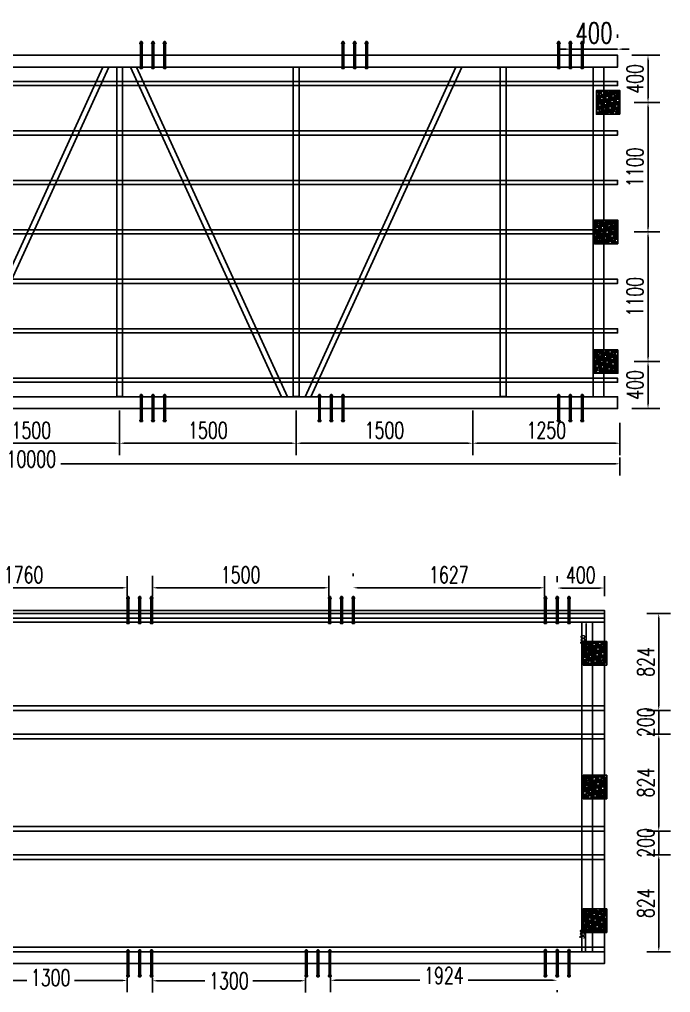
# Model space of a CAD drawing. Extents: x -18540 to 926017, y -610001 to -56924.
# Drawn here: x -3696 to 1834, y -580358 to -572094 of the extents above; entities that cross this region are included whole.
import ezdxf

# ---------------------------------------------------------------- set-up
doc = ezdxf.new("R2010")
doc.units = 0
doc.header["$LTSCALE"] = 10
doc.header["$MEASUREMENT"] = 0
for name, color, linetype in [('BJ02', 2, 'Continuous'), ('W-STEEL_FRAME钢架', 3, 'Continuous'), ('W-STEEL_KEEL钢龙骨', 5, 'Continuous'), ('浮箱U槽', 5, 'Continuous'), ('螺栓孔位', 2, 'Continuous'), ('铝合金', 7, 'Continuous')]:
    doc.layers.add(name, color=color, linetype=linetype)
doc.styles.add('STANDARD_T3', font='simplex.shx', dxfattribs={"width": 0.7, "bigfont": 'gbcbig.shx'})
doc.dimstyles.new('W&&10', dxfattribs={"dimtxt": 35, "dimasz": 10, "dimexe": 25, "dimexo": 30, "dimgap": 10, "dimtad": 1, "dimdec": 0, "dimzin": 0, "dimdsep": 46, "dimtxsty": 'STANDARD_T3', "dimcen": 0.09, "dimclrd": 1, "dimclre": 1, "dimclrt": 7, "dimazin": 2, "dimtfac": 1, "dimtdec": 0, "dimtix": 1, "dimtmove": 2, "dimatfit": 3, "dimfxl": 100, "dimtolj": 1, "dimtzin": 0, "dimarcsym": 0})
doc.dimstyles.new('W&&40', dxfattribs={"dimtxt": 140, "dimasz": 40, "dimexe": 100, "dimexo": 120, "dimgap": 40, "dimtad": 1, "dimdec": 0, "dimzin": 0, "dimdsep": 46, "dimtxsty": 'STANDARD_T3', "dimcen": 0.09, "dimclrd": 1, "dimclre": 1, "dimclrt": 7, "dimazin": 2, "dimtfac": 1, "dimtdec": 0, "dimtix": 1, "dimtmove": 2, "dimatfit": 3, "dimfxl": 100, "dimtolj": 1, "dimtzin": 0, "dimarcsym": 0})
doc.dimstyles.new('W&&50', dxfattribs={"dimtxt": 175, "dimasz": 50, "dimexe": 125, "dimexo": 150, "dimgap": 50, "dimtad": 1, "dimdec": 0, "dimzin": 0, "dimdsep": 46, "dimtxsty": 'STANDARD_T3', "dimcen": 0.09, "dimclrd": 1, "dimclre": 1, "dimclrt": 7, "dimazin": 2, "dimtfac": 1, "dimtdec": 0, "dimtix": 1, "dimtmove": 2, "dimatfit": 3, "dimfxl": 100, "dimtolj": 1, "dimtzin": 0, "dimarcsym": 0})

# ---------------------------------------------------------------- blocks, each defined once
blk = doc.blocks.new('01')
h = blk.add_hatch()
h.set_pattern_fill('HOUND', color=77, scale=5)
h.set_pattern_definition([(0, (0, 0), (31.75, 7.9375), [127, -63.5]), (90, (0, 0), (-7.9375, -31.75), [127, -63.5])])
h.paths.add_polyline_path([(50227.1, 12927.9), (50227.1, 12727.9), (50427.1, 12727.9), (50427.1, 12927.9)])
h.paths.add_polyline_path([(50382.1, 12892.9, -1), (50402.1, 12892.9, -1)], flags=16)
h.paths.add_polyline_path([(50252.1, 12892.9, -1), (50272.1, 12892.9, -1)], flags=16)
h.paths.add_polyline_path([(50402.1, 12762.9, -1), (50382.1, 12762.9, -1)], flags=16)
h.paths.add_polyline_path([(50272.1, 12762.9, -1), (50252.1, 12762.9, -1)], flags=16)
at = {"color": 251}
blk.add_lwpolyline([(50227.1, 12927.9), (50427.1, 12927.9), (50427.1, 12727.9), (50227.1, 12727.9)], close=True, dxfattribs=at)
at = {"color": 6}
for centre in [(50262.1, 12892.9), (50392.1, 12892.9), (50262.1, 12762.9), (50392.1, 12762.9)]:
    blk.add_circle(centre, 10, dxfattribs=at)
blk = doc.blocks.new('*U2023')
at = {"layer": 'W-STEEL_KEEL钢龙骨', "color": 4}
blk.add_lwpolyline([(17.5, -5040), (17.5, 4940), (-17.5, 4940), (-17.5, -5040)], close=True, dxfattribs=at)
blk = doc.blocks.new('*U2024')
at = {"layer": 'W-STEEL_KEEL钢龙骨', "color": 0, "linetype": 'ByBlock', "lineweight": -2, "transparency": 16777216}
for p in [(0, 0), (420, 0), (840, 0), (1260, 0), (1680, 0), (2100, 0), (2520, 0)]:
    blk.add_blockref('*U2023', p, dxfattribs=at)
blk = doc.blocks.new('C-2')
at = {"color": 6}
blk.add_lwpolyline([(594560.9, 64255.8), (594560.9, 64165.8), (591760.9, 64165.8), (591760.9, 64255.8)], close=True, dxfattribs=at)
at = {"layer": 'W-STEEL_FRAME钢架', "color": 1}
for points in [[(594557.9, 63375.9), (594557.9, 63425.9), (591760.9, 63425.9), (591760.9, 63375.9)], [(594560.9, 61767.9), (594560.9, 61717.9), (591760.9, 63000.5), (591760.9, 63050.5)], [(594557.9, 61617.9), (594557.9, 61667.9), (591760.9, 61667.9), (591760.9, 61617.9)], [(591760.9, 60286.9), (591760.9, 60236.9), (594560.9, 61518.2), (594560.9, 61568.2)], [(594557.9, 60118.2), (594557.9, 60168.2), (591760.9, 60168.2), (591760.9, 60118.2)], [(594560.9, 58768.2), (594560.9, 58718.2), (591760.9, 60000.8), (591760.9, 60050.8)], [(594557.9, 58618.2), (594557.9, 58668.2), (591760.9, 58668.2), (591760.9, 58618.2)], [(591760.9, 57305.2), (591760.9, 57255.2), (594560.9, 58536.5), (594560.9, 58586.5)], [(594557.9, 57118.2), (594557.9, 57168.2), (591760.9, 57168.2), (591760.9, 57118.2)], [(591760.9, 57018.2), (591760.9, 57068.2), (594560.9, 55786.9), (594560.9, 55736.9)], [(594560.9, 55618.5), (594560.9, 55668.5), (591760.9, 55668.5), (591760.9, 55618.5)]]:
    blk.add_lwpolyline(points, close=True, dxfattribs=at)
at = {"layer": '铝合金', "color": 2}
for points in [[(591760.9, 54392.8), (591760.9, 64372.8), (591660.9, 64372.8), (591660.9, 54392.8)], [(591760.9, 54392.8), (591760.9, 54492.8), (594560.9, 54492.8), (594560.9, 54392.8)]]:
    blk.add_lwpolyline(points, close=True, dxfattribs=at)
blk.add_lwpolyline([(594560.9, 54392.8), (594660.9, 54392.8), (594660.9, 64372.8), (594560.9, 64372.8), (594560.9, 54392.8)], dxfattribs=at)
at = {"color": 4, "rotation": 270}
for p in [(579233, 114620), (580333.3, 114603)]:
    blk.add_blockref('01', p, dxfattribs=at)
at = {"color": 4, "xscale": -1, "rotation": 90}
blk.add_blockref('01', (607088.8, 114603), dxfattribs=at)
at = {"layer": 'W-STEEL_KEEL钢龙骨'}
blk.add_blockref('*U2024', (591900.4, 59432.8), dxfattribs=at)
blk = doc.blocks.new('1')
at = {"lineweight": -3}
for p, q in [((-1521938.3, 1214338.4), (-1521935.3, 1214338.4)), ((-1521938.3, 1214336.4), (-1521931.3, 1214336.4)), ((-1521938.3, 1214336.4), (-1521914.3, 1214336.4)), ((-1521936.3, 1214341.4), (-1521936.3, 1214346.4)), ((-1521936.3, 1214346.4), (-1521916.3, 1214346.4)), ((-1521935.3, 1214341.4), (-1521936.3, 1214341.4)), ((-1521933.9, 1214347.4), (-1521931.6, 1214347.4)), ((-1521933.3, 1214351.8), (-1521931.3, 1214354.8)), ((-1521933.3, 1214136.4), (-1521933.3, 1214351.8)), ((-1521919.3, 1214351.8), (-1521933.3, 1214351.8)), ((-1521931.6, 1214347.4), (-1521918.6, 1214347.4)), ((-1521931.6, 1214346.4), (-1521931.6, 1214341.4)), ((-1521921.3, 1214354.8), (-1521931.3, 1214354.8)), ((-1521919.3, 1214351.8), (-1521921.3, 1214354.8)), ((-1521918.6, 1214347.4), (-1521920.9, 1214347.4)), ((-1521920.9, 1214346.4), (-1521920.9, 1214341.4)), ((-1521919.3, 1214136.4), (-1521919.3, 1214351.8)), ((-1521917.3, 1214341.4), (-1521916.3, 1214341.4)), ((-1521914.3, 1214338.4), (-1521917.3, 1214338.4)), ((-1521916.3, 1214341.4), (-1521916.3, 1214346.4)), ((-1521938.3, 1214136.4), (-1521931.3, 1214136.4)), ((-1521938.3, 1214136.4), (-1521914.3, 1214136.4)), ((-1521938.3, 1214134.4), (-1521935.3, 1214134.4)), ((-1521935.3, 1214131.4), (-1521936.3, 1214131.4)), ((-1521936.3, 1214131.4), (-1521936.3, 1214126.4)), ((-1521936.3, 1214126.4), (-1521916.3, 1214126.4)), ((-1521933.9, 1214125.4), (-1521931.6, 1214125.4)), ((-1521931.6, 1214126.4), (-1521931.6, 1214131.4)), ((-1521931.6, 1214125.4), (-1521918.6, 1214125.4)), ((-1521920.9, 1214126.4), (-1521920.9, 1214131.4)), ((-1521918.6, 1214125.4), (-1521920.9, 1214125.4)), ((-1521914.3, 1214134.4), (-1521917.3, 1214134.4)), ((-1521917.3, 1214131.4), (-1521916.3, 1214131.4)), ((-1521916.3, 1214131.4), (-1521916.3, 1214126.4))]:
    blk.add_line(p, q, dxfattribs=at)
at = {"color": 1}
for p, q in [((-1521936.3, 1214346.4), (-1521933.9, 1214347.4)), ((-1521918.6, 1214347.4), (-1521916.3, 1214346.4))]:
    blk.add_line(p, q, dxfattribs=at)
at = {"color": 6, "lineweight": -3}
for p, q in [((-1521931.3, 1214136.4), (-1521931.3, 1214354.8)), ((-1521921.3, 1214136.4), (-1521921.3, 1214354.8))]:
    blk.add_line(p, q, dxfattribs=at)
at = {"lineweight": -3}
for points in [[(-1521933.3, 1214336.4), (-1521938.3, 1214336.4), (-1521938.3, 1214338.4), (-1521914.3, 1214338.4), (-1521914.3, 1214336.4), (-1521919.3, 1214336.4)], [(-1521935.3, 1214338.4), (-1521935.3, 1214341.4), (-1521917.3, 1214341.4), (-1521917.3, 1214338.4)], [(-1521933.3, 1214136.4), (-1521938.3, 1214136.4), (-1521938.3, 1214134.4), (-1521914.3, 1214134.4), (-1521914.3, 1214136.4), (-1521919.3, 1214136.4)], [(-1521935.3, 1214134.4), (-1521935.3, 1214131.4), (-1521917.3, 1214131.4), (-1521917.3, 1214134.4)]]:
    blk.add_lwpolyline(points, dxfattribs=at)
for centre, radius, start, end in [((-1521933.9, 1214128.6), 3.22, 223.60282, 316.39718), ((-1521926.3, 1214140.1), 14.7, 248.76069, 291.23931), ((-1521918.6, 1214128.6), 3.22, 223.60282, 316.39718)]:
    blk.add_arc(centre, radius, start, end, dxfattribs=at)
blk = doc.blocks.new('螺栓孔位')
at = {"layer": '螺栓孔位', "color": 1, "rotation": 270}
for p in [(-1214244.1, -1521833.3), (-1214244.1, -1521933.3), (-1214244.1, -1522033.3)]:
    blk.add_blockref('1', p, dxfattribs=at)
blk = doc.blocks.new('*D272')
at = {"layer": 'Defpoints', "color": 0, "transparency": 16777216}
for p in [(-1052.8, -580112.4), (871.6, -580217.2), (-1052.8, -580253.7)]:
    blk.add_point(p, dxfattribs=at)
at = {"layer": '螺栓孔位', "color": 1, "lineweight": -2, "transparency": 16777216}
for p, q in [((-1052.8, -580232.4), (-1052.8, -580353.7)), ((-1012.8, -580253.7), (-296.3, -580253.7)), ((831.6, -580253.7), (115.1, -580253.7)), ((871.6, -580337.2), (871.6, -580353.7))]:
    blk.add_line(p, q, dxfattribs=at)
at = {"layer": '螺栓孔位', "color": 1, "transparency": 16777216}
for points in [[(-1012.8, -580247), (-1012.8, -580260.3), (-1052.8, -580253.7)], [(831.6, -580247), (831.6, -580260.3), (871.6, -580253.7)]]:
    blk.add_solid(points, dxfattribs=at)
at = {"layer": '螺栓孔位', "color": 7, "transparency": 16777216, "insert": (-90.6, -580213.7), "char_height": 140, "attachment_point": 5, "style": 'STANDARD_T3'}
blk.add_mtext('\\A1;1924', dxfattribs=at)
blk = doc.blocks.new('*D273')
at = {"layer": 'Defpoints', "color": 0, "transparency": 16777216}
for p in [(-2567.2, -580112.4), (-1266.8, -580112.4), (-2567.2, -580258)]:
    blk.add_point(p, dxfattribs=at)
at = {"layer": '螺栓孔位', "color": 1, "lineweight": -2, "transparency": 16777216}
for p, q in [((-2567.2, -580232.4), (-2567.2, -580358)), ((-1266.8, -580232.4), (-1266.8, -580358)), ((-2527.2, -580258), (-2120.3, -580258)), ((-1306.8, -580258), (-1713.7, -580258))]:
    blk.add_line(p, q, dxfattribs=at)
at = {"layer": '螺栓孔位', "color": 1, "transparency": 16777216}
for points in [[(-2527.2, -580251.3), (-2527.2, -580264.7), (-2567.2, -580258)], [(-1306.8, -580251.3), (-1306.8, -580264.7), (-1266.8, -580258)]]:
    blk.add_solid(points, dxfattribs=at)
at = {"layer": '螺栓孔位', "color": 7, "transparency": 16777216, "insert": (-1917, -580258), "char_height": 140, "attachment_point": 5, "style": 'STANDARD_T3'}
blk.add_mtext('\\A1;1300', dxfattribs=at)
blk = doc.blocks.new('*D274')
at = {"layer": 'Defpoints', "color": 0, "transparency": 16777216}
for p in [(-4081.2, -580112.4), (-2781.2, -580112.4), (-4081.2, -580255.6)]:
    blk.add_point(p, dxfattribs=at)
at = {"layer": '螺栓孔位', "color": 1, "lineweight": -2, "transparency": 16777216}
for p, q in [((-4081.2, -580232.4), (-4081.2, -580355.6)), ((-2781.2, -580232.4), (-2781.2, -580355.6)), ((-4041.2, -580255.6), (-3634.5, -580255.6)), ((-2821.2, -580255.6), (-3227.9, -580255.6))]:
    blk.add_line(p, q, dxfattribs=at)
at = {"layer": '螺栓孔位', "color": 1, "transparency": 16777216}
for points in [[(-4041.2, -580248.9), (-4041.2, -580262.2), (-4081.2, -580255.6)], [(-2821.2, -580248.9), (-2821.2, -580262.2), (-2781.2, -580255.6)]]:
    blk.add_solid(points, dxfattribs=at)
at = {"layer": '螺栓孔位', "color": 7, "transparency": 16777216, "insert": (-3431.2, -580231.5), "char_height": 140, "attachment_point": 5, "style": 'STANDARD_T3'}
blk.add_mtext('\\A1;1300', dxfattribs=at)
blk = doc.blocks.new('*D281')
at = {"color": 1, "lineweight": -2, "transparency": 16777216}
for p, q in [((1097.1, -577212.4), (1092.3, -577212.4)), ((1117.3, -577502.3), (1117.3, -577222.4)), ((1097.1, -577512.3), (1092.3, -577512.3))]:
    blk.add_line(p, q, dxfattribs=at)
at = {"color": 1, "transparency": 16777216}
for points in [[(1115.6, -577222.4), (1118.9, -577222.4), (1117.3, -577212.4)], [(1115.6, -577502.3), (1118.9, -577502.3), (1117.3, -577512.3)]]:
    blk.add_solid(points, dxfattribs=at)
at = {"layer": 'Defpoints', "color": 0, "transparency": 16777216}
for p in [(1117.3, -577212.4), (1127.1, -577212.4), (1127.1, -577512.3)]:
    blk.add_point(p, dxfattribs=at)
at = {"color": 7, "transparency": 16777216, "insert": (1089.8, -577362.3), "char_height": 35, "attachment_point": 5, "rotation": 90, "style": 'STANDARD_T3'}
blk.add_mtext('\\A1;300', dxfattribs=at)
blk = doc.blocks.new('*D282')
at = {"color": 1, "lineweight": -2, "transparency": 16777216}
for p, q in [((1097.1, -579712), (1087.3, -579712)), ((1112.3, -579722), (1112.3, -580002.4)), ((1097.1, -580012.4), (1087.3, -580012.4))]:
    blk.add_line(p, q, dxfattribs=at)
at = {"color": 1, "transparency": 16777216}
for points in [[(1110.6, -579722), (1114, -579722), (1112.3, -579712)], [(1110.6, -580002.4), (1114, -580002.4), (1112.3, -580012.4)]]:
    blk.add_solid(points, dxfattribs=at)
at = {"layer": 'Defpoints', "color": 0, "transparency": 16777216}
for p in [(1127.1, -579712), (1112.3, -580012.4), (1127.1, -580012.4)]:
    blk.add_point(p, dxfattribs=at)
at = {"color": 7, "transparency": 16777216, "insert": (1084.8, -579862.2), "char_height": 35, "attachment_point": 5, "rotation": 90, "style": 'STANDARD_T3'}
blk.add_mtext('\\A1;300', dxfattribs=at)
blk = doc.blocks.new('*D298')
at = {"layer": 'Defpoints', "color": 0, "transparency": 16777216}
for p in [(1272.1, -579187.5), (1734.3, -579187.5), (1272.1, -580011.6)]:
    blk.add_point(p, dxfattribs=at)
at = {"layer": '浮箱U槽', "color": 1, "lineweight": -2, "transparency": 16777216}
for p, q in [((1634.3, -579187.5), (1834.3, -579187.5)), ((1734.3, -579971.6), (1734.3, -579227.5)), ((1634.3, -580011.6), (1834.3, -580011.6))]:
    blk.add_line(p, q, dxfattribs=at)
at = {"layer": '浮箱U槽', "color": 1, "transparency": 16777216}
for points in [[(1727.6, -579227.5), (1740.9, -579227.5), (1734.3, -579187.5)], [(1727.6, -579971.6), (1740.9, -579971.6), (1734.3, -580011.6)]]:
    blk.add_solid(points, dxfattribs=at)
at = {"layer": '浮箱U槽', "color": 7, "transparency": 16777216, "insert": (1624.3, -579599.6), "char_height": 140, "attachment_point": 5, "rotation": 90, "style": 'STANDARD_T3'}
blk.add_mtext('\\A1;824', dxfattribs=at)
blk = doc.blocks.new('*D299')
at = {"layer": 'Defpoints', "color": 0, "transparency": 16777216}
for p in [(1272.1, -578987.1), (1734.3, -578987.1), (1272.1, -579187.5)]:
    blk.add_point(p, dxfattribs=at)
at = {"layer": '浮箱U槽', "color": 1, "lineweight": -2, "transparency": 16777216}
for p, q in [((1734.3, -578947.1), (1734.3, -578907.1)), ((1634.3, -578987.1), (1834.3, -578987.1)), ((1734.3, -579187.5), (1734.3, -578987.1)), ((1634.3, -579187.5), (1834.3, -579187.5)), ((1734.3, -579227.5), (1734.3, -579267.5))]:
    blk.add_line(p, q, dxfattribs=at)
at = {"layer": '浮箱U槽', "color": 1, "transparency": 16777216}
for points in [[(1727.6, -578947.1), (1740.9, -578947.1), (1734.3, -578987.1)], [(1727.6, -579227.5), (1740.9, -579227.5), (1734.3, -579187.5)]]:
    blk.add_solid(points, dxfattribs=at)
at = {"layer": '浮箱U槽', "color": 7, "transparency": 16777216, "insert": (1624.3, -579087.3), "char_height": 140, "attachment_point": 5, "rotation": 90, "style": 'STANDARD_T3'}
blk.add_mtext('\\A1;200', dxfattribs=at)
blk = doc.blocks.new('*D300')
at = {"layer": 'Defpoints', "color": 0, "transparency": 16777216}
for p in [(1272.1, -578162.6), (1734.3, -578162.6), (1272.1, -578987.1)]:
    blk.add_point(p, dxfattribs=at)
at = {"layer": '浮箱U槽', "color": 1, "lineweight": -2, "transparency": 16777216}
for p, q in [((1634.3, -578162.6), (1834.3, -578162.6)), ((1734.3, -578947.1), (1734.3, -578202.6)), ((1634.3, -578987.1), (1834.3, -578987.1))]:
    blk.add_line(p, q, dxfattribs=at)
at = {"layer": '浮箱U槽', "color": 1, "transparency": 16777216}
for points in [[(1727.6, -578202.6), (1740.9, -578202.6), (1734.3, -578162.6)], [(1727.6, -578947.1), (1740.9, -578947.1), (1734.3, -578987.1)]]:
    blk.add_solid(points, dxfattribs=at)
at = {"layer": '浮箱U槽', "color": 7, "transparency": 16777216, "insert": (1624.3, -578574.8), "char_height": 140, "attachment_point": 5, "rotation": 90, "style": 'STANDARD_T3'}
blk.add_mtext('\\A1;824', dxfattribs=at)
blk = doc.blocks.new('*D301')
at = {"layer": 'Defpoints', "color": 0, "transparency": 16777216}
for p in [(1272.1, -577962.6), (1734.3, -577962.6), (1272.1, -578162.6)]:
    blk.add_point(p, dxfattribs=at)
at = {"layer": '浮箱U槽', "color": 1, "lineweight": -2, "transparency": 16777216}
for p, q in [((1734.3, -577922.6), (1734.3, -577882.6)), ((1634.3, -577962.6), (1834.3, -577962.6)), ((1734.3, -578162.6), (1734.3, -577962.6)), ((1634.3, -578162.6), (1834.3, -578162.6)), ((1734.3, -578202.6), (1734.3, -578242.6))]:
    blk.add_line(p, q, dxfattribs=at)
at = {"layer": '浮箱U槽', "color": 1, "transparency": 16777216}
for points in [[(1727.6, -577922.6), (1740.9, -577922.6), (1734.3, -577962.6)], [(1727.6, -578202.6), (1740.9, -578202.6), (1734.3, -578162.6)]]:
    blk.add_solid(points, dxfattribs=at)
at = {"layer": '浮箱U槽', "color": 7, "transparency": 16777216, "insert": (1624.3, -578062.6), "char_height": 140, "attachment_point": 5, "rotation": 90, "style": 'STANDARD_T3'}
blk.add_mtext('\\A1;200', dxfattribs=at)
blk = doc.blocks.new('*D307')
at = {"layer": 'Defpoints', "color": 0, "transparency": 16777216}
for p in [(1272.1, -577138.3), (1734.3, -577138.3), (1272.1, -577962.6)]:
    blk.add_point(p, dxfattribs=at)
at = {"layer": '浮箱U槽', "color": 1, "lineweight": -2, "transparency": 16777216}
for p, q in [((1634.3, -577138.3), (1834.3, -577138.3)), ((1734.3, -577922.6), (1734.3, -577178.3)), ((1634.3, -577962.6), (1834.3, -577962.6))]:
    blk.add_line(p, q, dxfattribs=at)
at = {"layer": '浮箱U槽', "color": 1, "transparency": 16777216}
for points in [[(1727.6, -577178.3), (1740.9, -577178.3), (1734.3, -577138.3)], [(1727.6, -577922.6), (1740.9, -577922.6), (1734.3, -577962.6)]]:
    blk.add_solid(points, dxfattribs=at)
at = {"layer": '浮箱U槽', "color": 7, "transparency": 16777216, "insert": (1624.3, -577550.5), "char_height": 140, "attachment_point": 5, "rotation": 90, "style": 'STANDARD_T3'}
blk.add_mtext('\\A1;824', dxfattribs=at)
blk = doc.blocks.new('*D308')
at = {"layer": 'Defpoints', "color": 0, "transparency": 16777216}
for p in [(1404.2, -574998.1), (1643, -574998.1), (1384.2, -575398.1)]:
    blk.add_point(p, dxfattribs=at)
at = {"layer": '浮箱U槽', "color": 1, "lineweight": -2, "transparency": 16777216}
for p, q in [((1524.2, -574998.1), (1743, -574998.1)), ((1643, -575358.1), (1643, -575038.1)), ((1504.2, -575398.1), (1743, -575398.1))]:
    blk.add_line(p, q, dxfattribs=at)
at = {"layer": '浮箱U槽', "color": 1, "transparency": 16777216}
for points in [[(1636.3, -575038.1), (1649.7, -575038.1), (1643, -574998.1)], [(1636.3, -575358.1), (1649.7, -575358.1), (1643, -575398.1)]]:
    blk.add_solid(points, dxfattribs=at)
at = {"layer": '浮箱U槽', "color": 7, "transparency": 16777216, "insert": (1533, -575198.1), "char_height": 140, "attachment_point": 5, "rotation": 90, "style": 'STANDARD_T3'}
blk.add_mtext('\\A1;400', dxfattribs=at)
blk = doc.blocks.new('*D309')
at = {"layer": 'Defpoints', "color": 0, "transparency": 16777216}
for p in [(1404.2, -573898.4), (1643, -573898.4), (1404.2, -574998.1)]:
    blk.add_point(p, dxfattribs=at)
at = {"layer": '浮箱U槽', "color": 1, "lineweight": -2, "transparency": 16777216}
for p, q in [((1524.2, -573898.4), (1743, -573898.4)), ((1643, -574958.1), (1643, -573938.4)), ((1524.2, -574998.1), (1743, -574998.1))]:
    blk.add_line(p, q, dxfattribs=at)
at = {"layer": '浮箱U槽', "color": 1, "transparency": 16777216}
for points in [[(1636.3, -573938.4), (1649.7, -573938.4), (1643, -573898.4)], [(1636.3, -574958.1), (1649.7, -574958.1), (1643, -574998.1)]]:
    blk.add_solid(points, dxfattribs=at)
at = {"layer": '浮箱U槽', "color": 7, "transparency": 16777216, "insert": (1533, -574448.3), "char_height": 140, "attachment_point": 5, "rotation": 90, "style": 'STANDARD_T3'}
blk.add_mtext('\\A1;1100', dxfattribs=at)
blk = doc.blocks.new('*D310')
at = {"layer": 'Defpoints', "color": 0, "transparency": 16777216}
for p in [(1404.2, -572798.1), (1643, -572798.1), (1404.2, -573898.4)]:
    blk.add_point(p, dxfattribs=at)
at = {"layer": '浮箱U槽', "color": 1, "lineweight": -2, "transparency": 16777216}
for p, q in [((1524.2, -572798.1), (1743, -572798.1)), ((1643, -573858.4), (1643, -572838.1)), ((1524.2, -573898.4), (1743, -573898.4))]:
    blk.add_line(p, q, dxfattribs=at)
at = {"layer": '浮箱U槽', "color": 1, "transparency": 16777216}
for points in [[(1636.3, -572838.1), (1649.7, -572838.1), (1643, -572798.1)], [(1636.3, -573858.4), (1649.7, -573858.4), (1643, -573898.4)]]:
    blk.add_solid(points, dxfattribs=at)
at = {"layer": '浮箱U槽', "color": 7, "transparency": 16777216, "insert": (1533, -573348.3), "char_height": 140, "attachment_point": 5, "rotation": 90, "style": 'STANDARD_T3'}
blk.add_mtext('\\A1;1100', dxfattribs=at)
blk = doc.blocks.new('*D311')
at = {"layer": 'Defpoints', "color": 0, "transparency": 16777216}
for p in [(1384.2, -572398.1), (1643, -572398.1), (1404.2, -572798.1)]:
    blk.add_point(p, dxfattribs=at)
at = {"layer": '浮箱U槽', "color": 1, "lineweight": -2, "transparency": 16777216}
for p, q in [((1504.2, -572398.1), (1743, -572398.1)), ((1643, -572758.1), (1643, -572438.1)), ((1524.2, -572798.1), (1743, -572798.1))]:
    blk.add_line(p, q, dxfattribs=at)
at = {"layer": '浮箱U槽', "color": 1, "transparency": 16777216}
for points in [[(1636.3, -572438.1), (1649.7, -572438.1), (1643, -572398.1)], [(1636.3, -572758.1), (1649.7, -572758.1), (1643, -572798.1)]]:
    blk.add_solid(points, dxfattribs=at)
at = {"layer": '浮箱U槽', "color": 7, "transparency": 16777216, "insert": (1533, -572598.1), "char_height": 140, "attachment_point": 5, "rotation": 90, "style": 'STANDARD_T3'}
blk.add_mtext('\\A1;400', dxfattribs=at)
blk = doc.blocks.new('*D349')
at = {"layer": 'Defpoints', "color": 0, "transparency": 16777216}
for p in [(-4345.4, -575295.1), (-2845.4, -575295.1), (-2845.4, -575692.6)]:
    blk.add_point(p, dxfattribs=at)
at = {"layer": '浮箱U槽', "color": 1, "lineweight": -2, "transparency": 16777216}
for p, q in [((-4345.4, -575415.1), (-4345.4, -575792.6)), ((-2845.4, -575415.1), (-2845.4, -575792.6)), ((-4305.4, -575692.6), (-2885.4, -575692.6))]:
    blk.add_line(p, q, dxfattribs=at)
at = {"layer": '浮箱U槽', "color": 1, "transparency": 16777216}
for points in [[(-4305.4, -575685.9), (-4305.4, -575699.2), (-4345.4, -575692.6)], [(-2885.4, -575685.9), (-2885.4, -575699.2), (-2845.4, -575692.6)]]:
    blk.add_solid(points, dxfattribs=at)
at = {"layer": '浮箱U槽', "color": 7, "transparency": 16777216, "insert": (-3595.4, -575582.6), "char_height": 140, "attachment_point": 5, "style": 'STANDARD_T3'}
blk.add_mtext('\\A1;1500', dxfattribs=at)
blk = doc.blocks.new('*D350')
at = {"layer": 'Defpoints', "color": 0, "transparency": 16777216}
for p in [(-2845.4, -575295.1), (-1345.7, -575295.1), (-1345.7, -575692.6)]:
    blk.add_point(p, dxfattribs=at)
at = {"layer": '浮箱U槽', "color": 1, "lineweight": -2, "transparency": 16777216}
for p, q in [((-2845.4, -575415.1), (-2845.4, -575792.6)), ((-1345.7, -575415.1), (-1345.7, -575792.6)), ((-2805.4, -575692.6), (-1385.7, -575692.6))]:
    blk.add_line(p, q, dxfattribs=at)
at = {"layer": '浮箱U槽', "color": 1, "transparency": 16777216}
for points in [[(-2805.4, -575685.9), (-2805.4, -575699.2), (-2845.4, -575692.6)], [(-1385.7, -575685.9), (-1385.7, -575699.2), (-1345.7, -575692.6)]]:
    blk.add_solid(points, dxfattribs=at)
at = {"layer": '浮箱U槽', "color": 7, "transparency": 16777216, "insert": (-2095.5, -575582.6), "char_height": 140, "attachment_point": 5, "style": 'STANDARD_T3'}
blk.add_mtext('\\A1;1500', dxfattribs=at)
blk = doc.blocks.new('*D351')
at = {"layer": 'Defpoints', "color": 0, "transparency": 16777216}
for p in [(-1345.7, -575295.1), (154.3, -575295.1), (154.3, -575692.6)]:
    blk.add_point(p, dxfattribs=at)
at = {"layer": '浮箱U槽', "color": 1, "lineweight": -2, "transparency": 16777216}
for p, q in [((-1345.7, -575415.1), (-1345.7, -575792.6)), ((154.3, -575415.1), (154.3, -575792.6)), ((-1305.7, -575692.6), (114.3, -575692.6))]:
    blk.add_line(p, q, dxfattribs=at)
at = {"layer": '浮箱U槽', "color": 1, "transparency": 16777216}
for points in [[(-1305.7, -575685.9), (-1305.7, -575699.2), (-1345.7, -575692.6)], [(114.3, -575685.9), (114.3, -575699.2), (154.3, -575692.6)]]:
    blk.add_solid(points, dxfattribs=at)
at = {"layer": '浮箱U槽', "color": 7, "transparency": 16777216, "insert": (-595.7, -575582.6), "char_height": 140, "attachment_point": 5, "style": 'STANDARD_T3'}
blk.add_mtext('\\A1;1500', dxfattribs=at)
blk = doc.blocks.new('*D352')
at = {"layer": 'Defpoints', "color": 0, "transparency": 16777216}
for p in [(154.3, -575295.1), (1404.2, -575398.1), (1404.2, -575692.6)]:
    blk.add_point(p, dxfattribs=at)
at = {"layer": '浮箱U槽', "color": 1, "lineweight": -2, "transparency": 16777216}
for p, q in [((154.3, -575415.1), (154.3, -575792.6)), ((1404.2, -575518.1), (1404.2, -575792.6)), ((194.3, -575692.6), (1364.2, -575692.6))]:
    blk.add_line(p, q, dxfattribs=at)
at = {"layer": '浮箱U槽', "color": 1, "transparency": 16777216}
for points in [[(194.3, -575685.9), (194.3, -575699.2), (154.3, -575692.6)], [(1364.2, -575685.9), (1364.2, -575699.2), (1404.2, -575692.6)]]:
    blk.add_solid(points, dxfattribs=at)
at = {"layer": '浮箱U槽', "color": 7, "transparency": 16777216, "insert": (779.3, -575582.6), "char_height": 140, "attachment_point": 5, "style": 'STANDARD_T3'}
blk.add_mtext('\\A1;1250', dxfattribs=at)
blk = doc.blocks.new('*D353')
at = {"layer": 'Defpoints', "color": 0, "transparency": 16777216}
for p in [(-8595.8, -575689.7), (1404.2, -575692.6), (-8595.8, -575867.4)]:
    blk.add_point(p, dxfattribs=at)
at = {"layer": '浮箱U槽', "color": 1, "lineweight": -2, "transparency": 16777216}
for p, q in [((-8595.8, -575809.7), (-8595.8, -575967.4)), ((-8555.8, -575867.4), (-3845.8, -575867.4)), ((1364.2, -575867.4), (-3345.8, -575867.4)), ((1404.2, -575812.6), (1404.2, -575967.4))]:
    blk.add_line(p, q, dxfattribs=at)
at = {"layer": '浮箱U槽', "color": 1, "transparency": 16777216}
for points in [[(-8555.8, -575860.8), (-8555.8, -575874.1), (-8595.8, -575867.4)], [(1364.2, -575860.8), (1364.2, -575874.1), (1404.2, -575867.4)]]:
    blk.add_solid(points, dxfattribs=at)
at = {"layer": '浮箱U槽', "color": 7, "transparency": 16777216, "insert": (-3595.8, -575827.4), "char_height": 140, "attachment_point": 5, "style": 'STANDARD_T3'}
blk.add_mtext('\\A1;10000', dxfattribs=at)
blk = doc.blocks.new('*D435')
at = {"layer": 'Defpoints', "color": 0, "transparency": 16777216}
for p in [(-4541.2, -576920.3), (-4541.2, -577112.3), (-2781.4, -577112.3)]:
    blk.add_point(p, dxfattribs=at)
at = {"layer": '浮箱U槽', "color": 1, "lineweight": -2, "transparency": 16777216}
for p, q in [((-4541.2, -576992.3), (-4541.2, -576820.3)), ((-2781.4, -576992.3), (-2781.4, -576820.3)), ((-2821.4, -576920.3), (-4501.2, -576920.3))]:
    blk.add_line(p, q, dxfattribs=at)
at = {"layer": '浮箱U槽', "color": 1, "transparency": 16777216}
for points in [[(-4501.2, -576913.6), (-4501.2, -576927), (-4541.2, -576920.3)], [(-2821.4, -576913.6), (-2821.4, -576927), (-2781.4, -576920.3)]]:
    blk.add_solid(points, dxfattribs=at)
at = {"layer": '浮箱U槽', "color": 7, "transparency": 16777216, "insert": (-3661.3, -576810.3), "char_height": 140, "attachment_point": 5, "style": 'STANDARD_T3'}
blk.add_mtext('\\A1;1760', dxfattribs=at)
blk = doc.blocks.new('*D438')
at = {"layer": 'Defpoints', "color": 0, "transparency": 16777216}
for p in [(871.6, -576922.3), (871.6, -576993.9), (1272.1, -577112.4)]:
    blk.add_point(p, dxfattribs=at)
at = {"layer": '浮箱U槽', "color": 1, "lineweight": -2, "transparency": 16777216}
for p, q in [((871.6, -576873.9), (871.6, -576822.3)), ((1272.1, -576992.4), (1272.1, -576822.3)), ((1232.1, -576922.3), (911.6, -576922.3))]:
    blk.add_line(p, q, dxfattribs=at)
at = {"layer": '浮箱U槽', "color": 1, "transparency": 16777216}
for points in [[(911.6, -576915.6), (911.6, -576928.9), (871.6, -576922.3)], [(1232.1, -576915.6), (1232.1, -576928.9), (1272.1, -576922.3)]]:
    blk.add_solid(points, dxfattribs=at)
at = {"layer": '浮箱U槽', "color": 7, "transparency": 16777216, "insert": (1071.8, -576812.3), "char_height": 140, "attachment_point": 5, "style": 'STANDARD_T3'}
blk.add_mtext('\\A1;400', dxfattribs=at)
blk = doc.blocks.new('*D439')
at = {"layer": 'Defpoints', "color": 0, "transparency": 16777216}
for p in [(-862.8, -576920.4), (-862.8, -576920.4), (764.6, -577112.4)]:
    blk.add_point(p, dxfattribs=at)
at = {"layer": '浮箱U槽', "color": 1, "lineweight": -2, "transparency": 16777216}
for p, q in [((-862.8, -576800.4), (-862.8, -576820.4)), ((764.6, -576992.4), (764.6, -576820.4)), ((724.6, -576920.4), (-822.8, -576920.4))]:
    blk.add_line(p, q, dxfattribs=at)
at = {"layer": '浮箱U槽', "color": 1, "transparency": 16777216}
for points in [[(-822.8, -576913.8), (-822.8, -576927.1), (-862.8, -576920.4)], [(724.6, -576913.8), (724.6, -576927.1), (764.6, -576920.4)]]:
    blk.add_solid(points, dxfattribs=at)
at = {"layer": '浮箱U槽', "color": 7, "transparency": 16777216, "insert": (-49.1, -576810.4), "char_height": 140, "attachment_point": 5, "style": 'STANDARD_T3'}
blk.add_mtext('\\A1;1627', dxfattribs=at)
blk = doc.blocks.new('*D440')
at = {"layer": 'Defpoints', "color": 0, "transparency": 16777216}
for p in [(-2567.4, -576920.2), (-2567.4, -577112.4), (-1067.4, -577112.4)]:
    blk.add_point(p, dxfattribs=at)
at = {"layer": '浮箱U槽', "color": 1, "lineweight": -2, "transparency": 16777216}
for p, q in [((-2567.4, -576992.4), (-2567.4, -576820.2)), ((-1067.4, -576992.4), (-1067.4, -576820.2)), ((-1107.4, -576920.2), (-2527.4, -576920.2))]:
    blk.add_line(p, q, dxfattribs=at)
at = {"layer": '浮箱U槽', "color": 1, "transparency": 16777216}
for points in [[(-2527.4, -576913.6), (-2527.4, -576926.9), (-2567.4, -576920.2)], [(-1107.4, -576913.6), (-1107.4, -576926.9), (-1067.4, -576920.2)]]:
    blk.add_solid(points, dxfattribs=at)
at = {"layer": '浮箱U槽', "color": 7, "transparency": 16777216, "insert": (-1817.4, -576810.2), "char_height": 140, "attachment_point": 5, "style": 'STANDARD_T3'}
blk.add_mtext('\\A1;1500', dxfattribs=at)
blk = doc.blocks.new('*D1614')
at = {"color": 1, "lineweight": -2, "transparency": 16777216}
for p, q in [((1384.2, -572250.2), (1384.2, -572220.8)), ((933.8, -572345.8), (883.8, -572345.8)), ((983.8, -572345.8), (1384.2, -572345.8)), ((1434.2, -572345.8), (1484.2, -572345.8)), ((983.8, -572429.7), (983.8, -572470.8))]:
    blk.add_line(p, q, dxfattribs=at)
at = {"color": 1, "transparency": 16777216}
for points in [[(933.8, -572337.5), (933.8, -572354.2), (983.8, -572345.8)], [(1434.2, -572337.5), (1434.2, -572354.2), (1384.2, -572345.8)]]:
    blk.add_solid(points, dxfattribs=at)
at = {"layer": 'Defpoints', "color": 0, "transparency": 16777216}
for p in [(983.8, -572279.7), (1384.2, -572345.8), (1384.2, -572400.2)]:
    blk.add_point(p, dxfattribs=at)
at = {"color": 7, "transparency": 16777216, "insert": (1184, -572208.3), "char_height": 175, "attachment_point": 5, "style": 'STANDARD_T3'}
blk.add_mtext('\\A1;400', dxfattribs=at)

msp = doc.modelspace()

# ---------------------------------------------------------------- linework, layer by layer
at = {"color": 6}
msp.add_lwpolyline([(1172.1, -580012.4), (1082.1, -580012.4), (1082.1, -577212.4), (1172.1, -577212.4)], close=True, dxfattribs=at)
at = {"layer": '浮箱U槽'}
for p, q in [((-8707.9, -577138.3), (1272.1, -577138.3)), ((-8707.9, -577178.3), (1272.1, -577178.3)), ((1272.1, -577212.4), (1272.1, -580112.4)), ((-8707.9, -577922.6), (1272.1, -577922.6)), ((-8707.9, -577962.6), (1272.1, -577962.6)), ((-8707.9, -578162.6), (1272.1, -578162.6)), ((-8707.9, -578202.6), (1272.1, -578202.6)), ((-8707.9, -578947.1), (1272.1, -578947.1)), ((-8707.9, -578987.1), (1272.1, -578987.1)), ((-8707.9, -579187.5), (1272.1, -579187.5)), ((-8707.9, -579227.5), (1272.1, -579227.5)), ((-8707.9, -579971.6), (1272.1, -579971.6)), ((-8707.9, -580011.6), (1272.1, -580011.6))]:
    msp.add_line(p, q, dxfattribs=at)
at = {"layer": '铝合金', "color": 2}
msp.add_lwpolyline([(-8707.9, -577212.4), (1272.1, -577212.4), (1272.1, -577112.4), (-8707.9, -577112.4)], close=True, dxfattribs=at)
msp.add_lwpolyline([(-8707.9, -580012.4), (-8707.9, -580112.4), (1272.1, -580112.4), (1272.1, -580012.4), (-8707.9, -580012.4)], dxfattribs=at)

# ---------------------------------------------------------------- block references
at = {"color": 4, "rotation": 180}
for p in [(51519.2, -564649.5), (51519.2, -565784.8)]:
    msp.add_blockref('01', p, dxfattribs=at)
at = {"color": 4, "xscale": -1}
msp.add_blockref('01', (51519.2, -592574.9), dxfattribs=at)
at = {"layer": 'BJ02', "rotation": 270}
msp.add_blockref('C-2', (-62988.6, 19262.8), dxfattribs=at)
at = {"layer": '螺栓孔位', "xscale": -1, "rotation": 270}
for p in [(-2555.2, -572390.4), (-841.2, -572390.4), (990.8, -572390.4), (-2555.1, -575390.4), (-1040.6, -575390.4), (990.7, -575390.2), (-2667.4, -577104.6), (-953.4, -577104.6), (878.6, -577104.6), (-2667.2, -580104.7), (-1152.8, -580104.7), (878.6, -580104.5)]:
    msp.add_blockref('螺栓孔位', p, dxfattribs=at)

# ---------------------------------------------------------------- dimensions: what is measured, and where the dimension line sits
at = {"color": 5}
dim = msp.add_linear_dim(base=(1384.2, -572345.8), p1=(983.8, -572279.7), p2=(1384.2, -572400.2), dimstyle='W&&50', dxfattribs=at)
dim.commit()
dim.dimension.update_dxf_attribs({"geometry": '*D1614', "text_midpoint": (1184, -572208.3)})
for base, p1, p2, picture, middle in [((1117.3, -577212.4), (1127.1, -577512.3), (1127.1, -577212.4), '*D281', (1089.8, -577362.3)), ((1112.3, -580012.4), (1127.1, -579712), (1127.1, -580012.4), '*D282', (1084.8, -579862.2))]:
    dim = msp.add_linear_dim(base=base, p1=p1, p2=p2, angle=270, dimstyle='W&&10', dxfattribs=at)
    dim.commit()
    dim.dimension.update_dxf_attribs({"geometry": picture, "text_midpoint": middle})
at = {"layer": '浮箱U槽'}
for base, p1, p2, picture, middle in [((1643, -572398.1), (1404.2, -572798.1), (1384.2, -572398.1), '*D311', (1533, -572598.1)), ((1643, -572798.1), (1404.2, -573898.4), (1404.2, -572798.1), '*D310', (1533, -573348.3)), ((1643, -573898.4), (1404.2, -574998.1), (1404.2, -573898.4), '*D309', (1533, -574448.3)), ((1643, -574998.1), (1384.2, -575398.1), (1404.2, -574998.1), '*D308', (1533, -575198.1))]:
    dim = msp.add_linear_dim(base=base, p1=p1, p2=p2, angle=90, dimstyle='W&&40', dxfattribs=at)
    dim.commit()
    dim.dimension.update_dxf_attribs({"geometry": picture, "text_midpoint": middle})
for base, p1, p2, picture, middle in [((-2845.4, -575692.6), (-4345.4, -575295.1), (-2845.4, -575295.1), '*D349', (-3595.4, -575582.6)), ((-1345.7, -575692.6), (-2845.4, -575295.1), (-1345.7, -575295.1), '*D350', (-2095.5, -575582.6)), ((154.3, -575692.6), (-1345.7, -575295.1), (154.3, -575295.1), '*D351', (-595.7, -575582.6)), ((1404.2, -575692.6), (154.3, -575295.1), (1404.2, -575398.1), '*D352', (779.3, -575582.6)), ((-4541.2, -576920.3), (-2781.4, -577112.3), (-4541.2, -577112.3), '*D435', (-3661.3, -576810.3)), ((-2567.4, -576920.2), (-1067.4, -577112.4), (-2567.4, -577112.4), '*D440', (-1817.4, -576810.2)), ((-862.8, -576920.4), (764.6, -577112.4), (-862.8, -576920.4), '*D439', (-49.1, -576810.4)), ((871.6242, -576922.2744), (1272.0566, -577112.3518), (871.6242, -576993.9287), '*D438', (1071.8404, -576812.2744))]:
    dim = msp.add_linear_dim(base=base, p1=p1, p2=p2, dimstyle='W&&40', dxfattribs=at)
    dim.commit()
    dim.dimension.update_dxf_attribs({"geometry": picture, "text_midpoint": middle})
dim = msp.add_linear_dim(base=(-8595.8, -575867.4), p1=(1404.2, -575692.6), p2=(-8595.8, -575689.7), dimstyle='W&&40', dxfattribs=at)
dim.commit()
dim.dimension.update_dxf_attribs({"geometry": '*D353', "text_midpoint": (-3595.8, -575827.4), "dimtype": 160})
for base, p1, p2, picture, middle in [((1734.3, -577138.3), (1272.1, -577962.6), (1272.1, -577138.3), '*D307', (1624.3, -577550.5)), ((1734.3, -577962.6), (1272.1, -578162.6), (1272.1, -577962.6), '*D301', (1624.3, -578062.6)), ((1734.2693, -578162.5987), (1272.0566, -578987.0553), (1272.0566, -578162.5987), '*D300', (1624.2693, -578574.827)), ((1734.3, -578987.1), (1272.1, -579187.5), (1272.1, -578987.1), '*D299', (1624.3, -579087.3)), ((1734.3, -579187.5), (1272.1, -580011.6), (1272.1, -579187.5), '*D298', (1624.3, -579599.6))]:
    dim = msp.add_linear_dim(base=base, p1=p1, p2=p2, angle=90, dimstyle='W&&40', override={"dimfxlon": 1}, dxfattribs=at)
    dim.commit()
    dim.dimension.update_dxf_attribs({"geometry": picture, "text_midpoint": middle})
at = {"layer": '螺栓孔位'}
for base, p1, p2, picture, middle in [((-4081.2, -580255.6), (-2781.2, -580112.4), (-4081.2, -580112.4), '*D274', (-3431.2, -580231.5)), ((-2567.2, -580258), (-1266.8, -580112.4), (-2567.2, -580112.4), '*D273', (-1917, -580258)), ((-1052.8, -580253.7), (871.6, -580217.2), (-1052.8, -580112.4), '*D272', (-90.6, -580213.7))]:
    dim = msp.add_linear_dim(base=base, p1=p1, p2=p2, dimstyle='W&&40', dxfattribs=at)
    dim.commit()
    dim.dimension.update_dxf_attribs({"geometry": picture, "text_midpoint": middle, "dimtype": 160})

doc.saveas('drawing.dxf')
